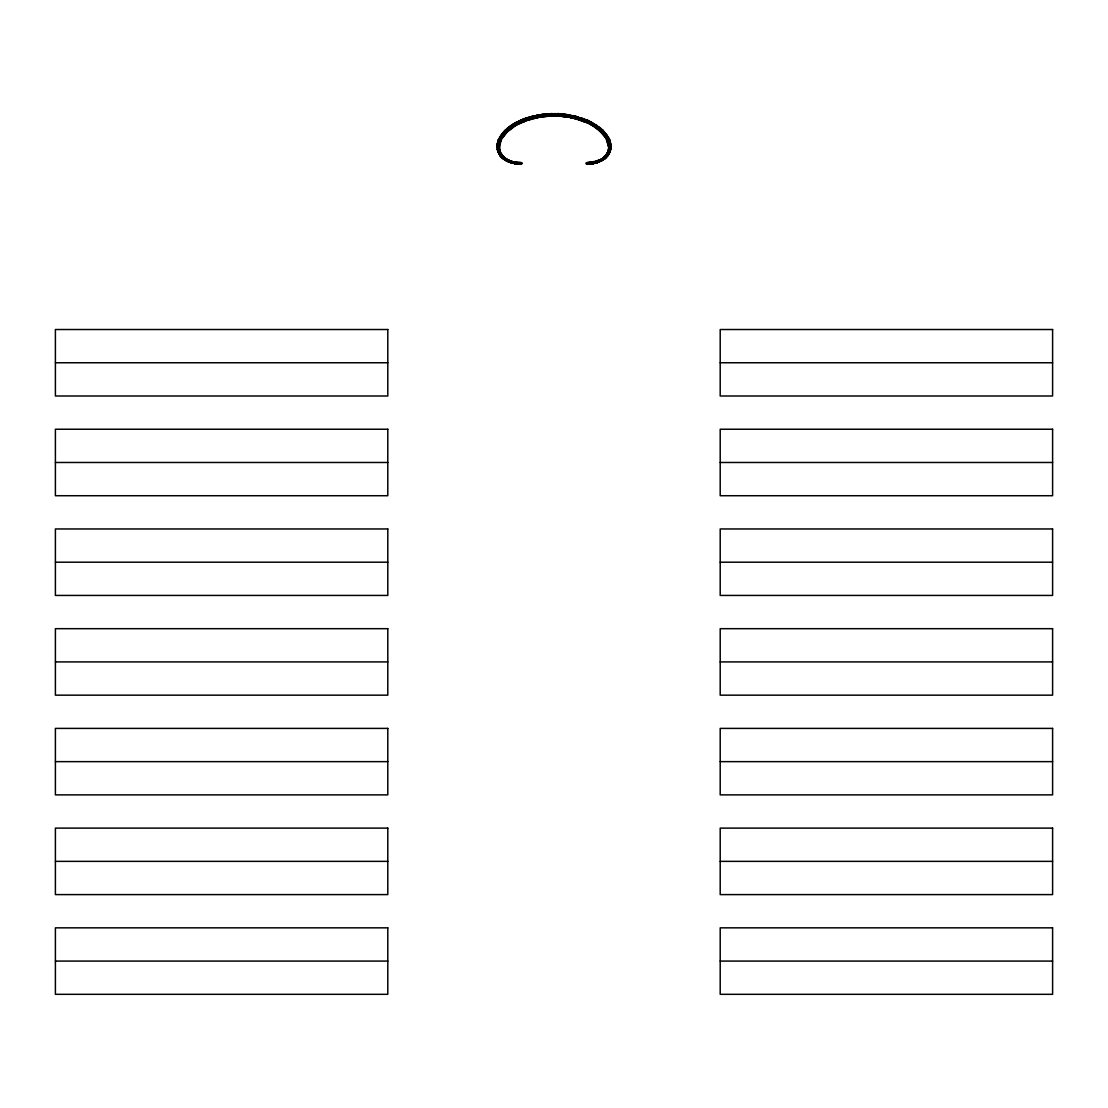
<?xml version="1.0" encoding="UTF-8"?>
<svg xmlns="http://www.w3.org/2000/svg" width="1108" height="1108" viewBox="0 0 1108 1108"><rect width="100%" height="100%" fill="white"/><g stroke="black" fill="none" stroke-linecap="round" stroke-linejoin="round"><path stroke-width="1.5" d="M504.209 158.499L499.251 152.225L498.378 144.456M503.6 156.907L500.027 151.408L499.5 144.857M541.923 114.498C545.662 113.708 558.058 113.376 552.435 116.049M555.704 116.063L554 116.035L554.028 113.681L557.49 113.736L557.435 116.077L550.565 116.077L550.51 113.736L547.117 113.958L547.2 115.329M554.014 115.08L554.028 113.681L552.38 113.722M582.254 118.307L564.526 114.276L564.221 116.478L557.379 116.077L557.546 113.75L562.615 114.11M609.732 148.209L608.32 139.179L606.782 139.553L608.68 147.156L605.91 137.946L598.362 129.567M610.702 149.331C606.81 153.098 610.092 146.187 609.442 150.079C608.126 152.71 611.962 148.735 609.663 148.472C607.78 152.239 608.32 146.021 609.691 147.918C610.979 146.81 611.034 145.633 610.84 144.954C612.295 149.151 607.267 147.821 609.719 145.245C607.973 157.641 608.694 141.478 609.857 146.796C611.782 147.032 609.982 152.087 610.702 149.331L609.719 148.32M518.696 163.942C518.669 164.039 512.367 163.25 516.411 163.721C530.317 163.762 514.832 161.56 513.281 163.236C512.63 163.984 522.2 163.153 520.635 163.998M608.389 149.802C605.924 155.009 612.004 145.217 609.303 142.904M520.677 162.668C517.256 161.699 517.131 165.106 521.605 164.012L521.619 162.654L514.694 162.156L514.846 163.499M499.223 142.073L498.572 150.66L500.968 155.882M557.379 116.077L557.393 115.135M562.324 116.423C560.634 115.093 559.083 112.656 557.49 113.736M555.981 116.063L560.786 116.298L560.994 113.944M498.198 146.547L498.254 145.619M506.827 161.006C491.897 154.192 497.243 135.55 508.156 127.697M560.814 114.872L560.814 116.271L560.8 115.329M561.008 114.872L561.05 113.944L566.077 114.498M569.609 115.052L571.285 115.357L570.828 117.503L564.111 116.589L564.471 114.276L562.906 114.138M564.111 116.589L564.471 114.276M497.257 144.165L497.312 149.275L499.445 153.25L500.401 152.35L499.611 149.802L498.281 148.361L499.251 152.225L502.132 156.616M499.611 149.802C497.921 151.962 497.506 145.425 498.129 145.757C501.259 149.857 496.342 149.774 498.24 144.137L497.076 146.298L498.157 145.633L499.334 147.184L501.522 138.971L507.935 131.007M503.697 157.447L500.345 153.749L498.489 149.4L499.528 139.483L500.539 141.076L499.528 144.677M569.083 117.323C566.562 117.85 567.171 113.612 569.47 115.024M564.526 114.276L564.471 115.218A52.062 29.556 0 0 1 567.822 115.606L567.836 116.146M565.8 116.825C568.224 118.251 568.792 113.902 566.216 114.526M515.94 162.35L516.439 163.762L518.475 163.929M518.225 162.557L518.004 163.901M514.264 162.073C506.093 159.718 518.544 163.929 519.32 162.641M609.705 148.611L608.154 154.081L608.057 151.103L609.594 149.012M567.504 116.091L567.421 117.032L567.947 114.747M576.063 116.437C572.199 114.72 571.34 116.077 569.221 117.351M555.579 114.193L554.014 113.916L555.62 113.722M557.435 116.077L567.781 116.603M559.083 115.717L553.972 116.008L554.014 114.609M552.421 114.193L567.919 114.761M575.44 118.695L570.565 117.6L570.772 116.659M571.174 116.728C571.382 113.459 570.218 117.988 572.49 117.503M570.675 117.587L573.902 118.293L574.609 116.049L573.902 118.293L586.921 122.683M497.16 144.954C498.323 147.89 500.428 144.234 497.727 144.469C496.329 146.45 501.148 146.478 498.281 144.151M576.188 116.465C578.611 116.174 577.808 120.19 575.689 118.764M506.398 160.743C510.289 163.208 516.563 163.832 518.392 162.599M574.069 116.409L573.847 118.279L574.553 116.035L581.949 118.722M515.275 163.596L514.278 163.43L516.536 163.402M516.411 163.721L516.647 162.433L517.893 162.557M578.598 119.581C586.257 119.345 572.767 115.814 578.473 119.539M580.855 117.794L579.983 119.983L581.409 120.495M609.857 147.073C611.547 150.702 605.522 156.824 607.807 151.879C610.148 149.455 610.162 149.095 608.694 152.364M608.403 149.857C609.469 151.935 611.644 146.755 609.746 147.253M610.688 149.275L610.896 147.876L609.663 149.248M498.378 144.483C501.509 144.732 496.536 140.605 497.173 144.774M498.295 146.298C495.788 137.641 504.182 133.459 508.988 129.29M610.73 144.109L607.544 136.062L600.813 128.473L590.55 121.797L580.232 118.113L579.927 119.969L590.024 123.57M580.911 117.822L580.62 119.664L581.852 120.107M583.888 118.861L582.836 121.007L583.888 118.861L592.004 122.531L599.76 127.628M582.379 118.348C584.858 118.376 583.542 122.185 581.534 120.537M497.27 144.109L498.406 139.996L499.528 139.483M498.461 145.106C497.589 142.198 500.788 143.694 498.531 144.76M515.899 163.001L516.619 162.793M514.583 163.485C512.533 162.1 512.838 161.976 514.804 163.527L511.231 162.71L512.367 162.987M609.538 150.037C608.777 148.555 610.356 145.314 610.923 146.325L610.148 145.813M582.836 121.007L583.833 118.833M585.024 119.886C587.919 119.429 586.104 124.512 582.808 120.966M586.575 121.451C585.855 121.104 580.218 117.559 576.049 116.936M586.852 120.08L585.578 122.06L586.866 120.052M587.392 122.309C583.473 118.542 592.669 123.196 594.941 124.913M586.478 121.381L586.755 120.01M587.143 122.78C589.705 124.525 590.356 119.248 585.938 120.218M513.475 163.278L513.475 162.211M513.309 162.862C509.237 162.904 513.849 161.159 516.134 162.377M516.674 162.46L513.323 161.893L513.032 163.181M501.121 155.439L509.001 161.2L520.76 163.319L513.295 162.53L508.489 160.328L512.27 161.63L511.577 162.447M513.156 162.834L513.793 161.962M585.578 122.06C596.45 124.65 583.805 118.556 589.484 123.902M609.22 150.882C606.09 162.751 606.145 151.228 609.331 153.361L607.821 155.674L606.284 156.824L607.807 153.444L603.694 157.558L605.3 156.574M594.165 126.561C591.132 125.01 596.506 122.669 593.265 125.813C592.018 125.481 590.924 124.512 589.691 124.013M499.722 139.927L498.517 143.68L501.578 136.519M511.494 162.765C508.489 158.873 512.589 162.377 512.824 163.111M511.771 162.46L512.907 162.433M498.752 142.71L498.711 141.935M596.367 127.863L596.713 125.37L595.038 124.982M593.029 125.827L594.442 123.916L593.985 125.744L592.96 125.813L601.741 132.614L608.749 142.018M593.071 125.855L588.196 123.237L588.625 121.423L595.758 125.439L595.231 127.254L600.91 130.924L606.353 137.198L606.755 136.242L608.25 139.04M498.766 141.741L498.863 142.323M610.134 151.45C610.923 149.843 608.818 152.779 609.109 151.242M607.932 154.524L609.912 152.073L609.885 150.217M596.589 126.312C595.481 123.764 595.744 128.459 594.248 126.617M596.45 126.769C597.891 128.625 595.869 124.331 599.04 127.835M511.647 162.807C510.012 162.904 509.001 159.829 512.048 161.546M510.192 162.308L510.594 161.034C507.533 159.413 509.86 163.444 513.212 163.208M510.4 162.447L510.608 161.089L508.849 160.48M599.927 127.766L600.716 128.417L600.176 130.232L606.048 136.686L606.838 134.968L602.586 130.079L601.422 129.885L608.832 138.306L609.137 143.181C612.655 134.234 603.361 144.982 609.594 139.996M498.863 143.181L499.985 142.669L498.946 141.062L497.852 141.589L498.863 143.181L501.564 137.337L506.107 131.824L511.785 127.212L520.497 122.365M609.054 151.394L609.414 149.788L608.721 150.494M499.251 142.018L507.201 131.672L506.494 129.913L512.962 124.982M610.065 151.671C608.209 150.328 602.586 158.887 608.458 154.164M599.206 127.96L601.353 129.816L600.882 131.783L601.492 129.927L595.758 125.453M601.852 129.414L601.907 131.81L600.799 131.672M510.04 162.28C508.24 160.868 502.575 156.325 509.348 160.632M515.899 163.001L510.497 161.394M499.694 154.746C496.647 149.954 504.292 155.84 502.118 157.835L508.711 161.768L509.223 160.549L507.478 159.718L507.062 161.145L509.957 162.308M507.159 161.172C511.37 162.225 508.032 162.931 509.112 160.48M499.389 140.73L504.195 133.085L503.184 134.262M603.057 131.506C601.132 135.813 605.771 130.592 602.89 131.921C602.226 135.688 605.993 130.356 601.492 129.913M602.586 130.079L601.893 131.824L600.841 131.713M603.168 133.389L604.151 131.658L602.904 131.921M608.818 152.059L608.084 153.583M508.046 160.702L508.558 161.685M508.711 161.768C506.55 161.145 501.619 155.632 506.093 159.109M507.88 161.436L508.295 160.092L506.231 159.206L508.877 160.383M505.705 160.425C509.126 159.22 501.467 159.206 506.661 159.247L503.683 156.99M602.724 132.364L602.35 133.223M608.389 150.827L607.6 152.392C608.68 154.511 610.923 150.674 608.555 153.292L607.6 152.392L608.998 151.131L608.417 152.364L609.331 153.306L609.912 152.059L608.957 151.187L608.555 153.25L610.37 150.73M500.082 136.644C503.212 135.716 500.996 140.481 500.082 136.644L503.794 131.713L506.578 129.885L501.162 136.381L500.359 137.78L501.231 139.511L499.376 141.589L498.42 139.954L499.14 138.348L501.924 138.251L501.509 137.503M498.42 139.954L500.359 137.78L499.777 138.985M564.166 116.589L565.814 116.34M561.05 113.944L559.429 114.332M505.691 160.383L506.19 159.164M508.655 161.048L506.121 159.483M506.121 160.591L507.339 161.131L507.519 159.898M608.403 153.001L606.339 156.117M504.999 158.444L504.431 159.635L507.339 161.131M506.688 160.771L506.301 159.233M500.179 138.929L500.608 138.112M606.159 137.558L606.422 136.492M609.4 143.32C607.973 140.176 608.001 136.229 605.716 134.691L603.098 131.492M606.048 136.686C603.057 135.19 609.248 133.417 605.938 137.988L607.503 137.489M609.358 153.292L608.943 154.054M608.334 153.153L607.475 154.621M500.096 139.982C498.198 138.999 501.481 135.107 501.869 137.53M505.996 160.383L503.226 158.776L503.863 157.599L505.774 158.666L504.805 159.621L506.024 160.411M505.483 158.43L504.874 159.649L500.179 155.729C502.547 153.638 501.19 158.015 504.154 159.123C505.788 160.231 499.999 156.103 500.47 154.511C500.304 152.599 498.129 149.483 498.669 153.306C503.018 157.322 498.461 146.962 497.298 149.331C497.063 152.724 501.938 151.464 498.365 150.009M606.575 137.35C607.78 139.774 609.4 145.771 607.613 136.81M606.755 137.018L607.946 136.686L608.832 138.306L607.904 139.982M607.073 138.32C604.829 137.434 604.636 133.182 606.796 136.298L605.91 137.946L607.89 137.406M608.389 139.137C609.525 136.035 605.591 140.425 607.239 138.735M499.625 139.137L500.068 139.954L501.231 138.237M607.946 136.686L607.226 138.652L606.436 137.337M609.331 153.361L605.453 157.71L607.821 155.729M503.212 158.721C496.98 151.131 508.821 161.74 502.838 156.671M503.724 157.862C501.882 157.613 503.655 156.824 501.786 154.815C500.968 159.898 498.074 151.796 500.968 154.123M608.818 154.261C606.602 157.197 605.467 153.444 608.417 152.364M607.655 154.331L607.018 153.527L608.458 152.364M608.666 154.511L607.89 155.619M608.486 139.58C609.705 140.231 607.378 142.572 609.137 143.181M501.564 137.337L503.351 134.096M500.927 138.32L501.979 136.7C505.04 135.868 499.417 133.348 501.979 136.7M502.492 156.99C504.625 157.184 501.301 154.635 501.093 156.768M608.597 142.129L609.691 146.311L608.597 145.619L609.76 144.137L610.84 144.829L609.677 146.298L608.611 145.66L609.719 144.151L610.827 144.829M608.832 141.353C607.558 142.544 609.054 144.525 609.635 142.42M609.705 146.298L610.827 144.774L610.245 141.935C608.334 139.58 609.04 146.478 609.76 144.289M609.178 143.486C612.295 139.885 606.09 141.685 609.109 143.195M609.511 144.76L610.563 143.195C608.07 141.132 608.915 146.547 609.511 143.901M610.189 142.004L609.054 141.145M607.378 154.76L603.071 159.012M607.392 153.832L606.215 154.815L607.793 153.541M502.492 155.729L501.758 156.865M502.118 135.688L505.497 131.686M501.952 136.686C504.888 136.672 500.456 133.002 501.564 135.827C504.265 136.561 505.151 131.617 506.494 129.913M502.713 134.871C502.049 130.01 505.553 136.852 502.977 134.608M500.179 155.674L501.01 154.649L502.492 155.702M501.689 154.691C496.716 153.541 504.223 156.851 499.542 152.364M606.242 156.865L605.577 155.646L606.298 156.768M609.58 145.979L608.971 146.699M605.508 155.702L603.168 159.621L604.179 158.859M504.195 132.309C507.118 131.353 502.478 134.442 504.929 131.506M501.633 154.608C499.486 157.461 501.716 150.245 498.669 153.306M504.375 132.849L506.508 130.661A60.732 28.573 -6.2 0 1 508.046 129.304L514.237 124.885A57.034 28.808 -2.9 0 1 516.605 123.514L527.574 118.916L540.316 115.883A52.173 29.265 -0.1 0 1 543.668 115.384L557.462 114.9L567.684 115.883A52.381 29.307 0.1 0 1 571.036 116.423M570.731 117.6L580.592 119.65L575.841 118.293M567.67 115.066L566.202 114.997M606.062 155.799L605.508 156.99M605.508 155.743L606.99 154.649L605.938 157.765L607.198 154.912M505.497 131.658L508.046 129.331M604.608 157.821C607.156 154.746 604.691 157.004 604.151 158.472C602.89 157.475 606.505 158.693 606.159 155.716C603.112 156.339 606.782 157.571 605.439 158.209C604.026 159.552 605.938 157.267 606.907 156.768M609.691 151.367L608.555 151.574M499.68 153.07C497.866 153.638 497.021 148.486 499.279 150.494M499.043 151.117L498.088 152.018L499.445 153.292M605.01 157.488L603.5 158.707M507.201 131.672C502.852 129.013 515.968 122.531 519.901 120.62M505.442 130.038L506.508 129.927C512.976 123.57 515.082 126.894 509.071 129.234M505.414 130.079C508.115 134.373 513.669 125.273 518.419 123.957M508.004 130.952L509.708 129.498M603.943 157.322C607.655 156.353 602.807 156.685 604.774 158.776L599.04 161.865L604.677 158.832L604.095 157.585L605.203 156.685L601.242 159.289L604.137 157.599M604.746 157.073C606.436 158.153 602.655 159.386 605.882 157.835M497.88 150.425C500.719 148.832 499.597 153.984 497.631 150.73M498.378 150.037L497.631 150.674L498.281 151.311M603.611 157.585C602.226 161.352 601.256 160.12 601.492 159.538C607.932 159.012 598.417 159.012 595.744 161.616M604.746 157.696C601.547 163.375 574.913 164.981 595.675 162.294M508.24 127.628L521.245 120.01L532.089 116.908M509.791 129.442L511.647 128.029M604.068 158.278L601.949 160.411M498.24 147.973C499.14 146.159 496.065 147.502 498.378 149.442M497.312 149.275C500.027 147.115 499.473 152.752 497.298 149.331M608.638 154.58L607.142 155.674L606.381 154.621M511.107 126.949L514.237 124.913M510.276 126.104L511.328 126.063M511.73 127.974C508.461 123.417 526.632 118.182 521.079 122.683M499.057 146.865L498.281 147.932L499.334 147.059M498.198 146.838C498.392 144.234 496.55 148.915 498.337 149.248M499.057 147.392C498.185 148.957 496.356 145.037 497.672 147.087M600.204 160.66L603.209 158.915M515.386 124.969L510.816 127.905L510.58 126.049M605.771 157.544L606.907 156.81M513.059 124.913L523.087 119.83M604.386 157.156C603.071 158.278 599.844 163.956 601.007 159.607C603.223 161.325 603.902 157.835 602.018 159.04M514.971 125.827C511.342 123.902 516.536 123.764 514.209 126.326C512.907 128.5 509.805 125.675 512.242 125.412M601.353 159.192C594.22 162.641 607.059 157.004 599.289 161.768L599.497 160.203L599.248 161.74L597.087 162.571L601.976 160.591M601.145 159.344L600.051 159.94L600.674 159.607M514.237 124.885L516.633 123.556M514.929 125.855L513.558 123.916L514.929 125.855L526.466 120.537M515.483 124.913L517.865 123.625M601.519 159.968L598.819 161.256M602.253 160.438L600.217 161.311L599.83 160.051M577.808 116.88L576.949 119.068L577.656 116.963M601.367 160.078L599.345 161.048M499.099 143.334L499.666 142.517M499.376 143.195L498.822 143.486C496.495 144.968 499.182 142.42 498.365 142.42C496.647 140.411 501.536 142.35 499.168 143.057M498.946 141.062L498.088 142.032M517.976 123.57L520.968 122.725M518.516 123.902C521.425 123.556 517.574 118.916 518.932 123.071M541.895 116.382C534.624 118.127 516.577 120.869 518.946 123.057M520.012 120.578L522.685 119.442M521.73 121.077L521.84 121.021A55.151 28.905 -1.6 0 0 519.098 122.199M520.608 122.309L523.253 121.188M599.386 161.713L599.248 161.74M599.109 160.508C594.65 163.167 601.229 162.71 598.334 160.715C596.963 161.463 596.99 161.006 600.481 159.898M596.63 162.031L599.871 160.826M600.952 159.58L601.769 159.206M600.508 161.186L600.107 159.884L600.661 161.131M598.999 161.2L595.481 162.35L597.378 161.796M522.81 119.387C525.469 117.351 526.314 122.946 522.38 122.088L521.383 120.44C523.295 118.03 531.023 118.224 526.702 120.453M523.198 119.789L524.846 119.152L525.137 120.994L538.917 117.323M523.378 121.146L529.042 119.165M525.192 120.966L524.167 118.833L525.607 118.348M598.195 162.183C599.47 161.671 594.83 163.361 597.337 162.488M597.96 162.28L597.392 161.089L597.849 162.336L599.109 161.879L599.082 160.48M500.068 139.954L501.204 139.566L500.054 136.686M501.522 138.14L501.051 136.672L500.11 137.406M524.167 118.833L531.812 116.465M525.732 118.307L527.782 118.113M527.089 117.822L527.38 119.664L529.402 119.581M597.655 161.02L586.354 162.682C584.65 165.12 588.833 161.726 590.564 162.516M596.686 161.311L594.331 161.948M527.339 119.193L527.145 117.794L533.931 116.409L534.153 118.279L532.56 118.695M529.167 119.124L532.159 118.293M529.527 119.539L532.436 118.722M594.968 163.181L591.672 163.735L598.029 162.336M596.229 162.46L596.173 161.477L592.6 162.267L593.403 162.128M595.287 161.713C593.5 164.192 597.517 160.508 596.312 162.779C594.096 164.261 594.262 161.311 595.647 161.616M595.813 162.945L593.708 163.416M530.247 116.852L531.051 119.068L530.247 116.852L541.784 114.526M531.937 116.437L538.391 115.052M532.214 116.866L538.626 115.495M532.283 118.251L535.372 117.531M595.495 161.685L594.913 161.81M594.65 163.236C595.813 159.995 585.786 163.942 587.226 162.654M537.228 116.659L537.297 117.628L534.125 118.307L533.391 116.049L537.145 115.731L537.269 117.6L543.889 116.589L543.474 114.276L538.668 114.997M535.51 117.503L542.061 116.839M596.021 162.904L597.808 162.308L597.503 161.394M504.085 131.644L504.542 133.417M505.386 133.279L504.916 131.478L503.794 131.713L504.362 132.974M595.758 125.412C598.182 128.417 593.403 125.606 591.603 124.401C593.14 121.104 589.428 123.847 591.381 124.401C593.528 126.492 603.361 130.619 599.594 128.819C599.525 133.14 598.943 126.603 601.63 129.207M591.575 122.614L591.603 124.359L590.689 124.498L591.824 122.586M593.472 163.472L592.932 162.183M536.771 116.271L536.688 115.329L541.937 114.983M530.635 117.974A53.018 29.14 -0.4 0 1 537.061 116.451L543.682 115.426A51.938 29.265 0 0 1 547.103 115.177A51.813 29.307 0 0 1 564.277 115.481M538.765 115.467C541.632 113.986 540.122 119.636 540.053 114.747M539.042 117.309L540.496 116.575M590.19 162.557L594.677 161.893L594.691 162.862M593.251 163.527L586.381 163.984L591.45 163.762L587.392 163.998M592.6 162.267L591.534 162.419M540.219 116.589L553.986 115.537M542.089 114.955L545.302 114.595M542.034 116.368L545.316 115.98M542.2 116.825L545.385 116.451M591.949 163.679L590.716 163.832M543.363 114.318L543.834 116.589L550.634 116.077L550.454 113.75L552.241 113.722M543.889 116.589L543.529 114.276L547.061 114.179M548.709 114.332L540.427 115.163M545.455 114.581L547.297 114.429M545.455 115.966L548.779 115.717M545.524 116.437L548.765 116.188M589.982 162.571C583.888 163.347 594.442 165.327 594.774 162.557M589.595 163.25C590.121 161.713 590.093 164.801 588.486 163.984M589.705 163.929L589.373 162.613M548.862 114.318L552.283 114.193M548.917 115.717L552.255 115.592M549.042 116.174L552.296 116.063M588.528 162.641L587.365 162.668M587.24 163.319L588.957 163.278M588.057 163.998L588.099 162.654L587.836 163.998M554.014 114.152C547.671 111.534 546.549 118.999 547.006 113.944M552.407 115.578L555.745 115.592M521.3 162.668L519.68 162.654M520.746 163.998C523.35 164.012 517.339 163.929 519.763 163.984M55.4 362.759L387.8 362.759M720.2 362.759L1052.6 362.759M55.4 462.479L387.8 462.479M720.2 462.479L1052.6 462.479M55.4 562.199L387.8 562.199M720.2 562.199L1052.6 562.199M55.4 661.919L387.8 661.919M720.2 661.919L1052.6 661.919M55.4 761.639L387.8 761.639M720.2 761.639L1052.6 761.639M55.4 861.359L387.8 861.359M720.2 861.359L1052.6 861.359M55.4 961.079L387.8 961.079M720.2 961.079L1052.6 961.079M511.785 127.212L512.852 127.198L512.242 125.439M555.759 113.722L557.67 113.778M555.717 114.193L559 114.318M555.884 115.592L557.49 115.634M559.221 115.717L562.545 115.966M519.043 163.278L516.522 163.07M560.856 114.429L562.545 114.581M601.492 129.927L602.503 130.01M562.698 114.595L565.925 114.955M562.684 115.98L564.401 116.174M562.476 116.437L565.662 116.811M516.799 163.79L517.27 163.832M516.079 163.707L515.469 163.624M565.966 116.368L571.119 117.213L567.808 116.603M513.35 161.879L514.929 162.197M569.374 115.495L567.587 115.204L575.786 116.866M567.684 115.883L577.379 118.002A52.976 28.933 0.5 0 0 574.152 117.254M569.512 115.509L570.869 115.758M513.115 161.796L512.533 161.685M570.855 115.731L574.096 116.423M572.628 117.531L575.703 118.251M514.084 162.696L512.519 162.336M522.062 120.218L521.148 120.052M521.743 120.218L522.325 122.115L522.131 120.703M522.048 120.246C520.663 119.221 521.203 122.6 522.422 122.06M607.669 136.589L606.81 136.284L607.918 136.644M577.379 117.96L593.763 124.913M506.965 160.245L510.442 161.74M582.074 118.764L584.802 119.789M581.977 120.149L585.675 121.575M608.444 139.497L609.58 139.954M507.464 161.256C507.866 160.951 506.342 158.555 507.381 159.801M527.145 117.794L530.801 117.213L530.995 119.082L530.192 116.88M525.137 120.994L524.112 118.861M587.503 122.365L588.944 123.043M504.929 159.012L508.129 160.812M589.068 123.071L591.603 124.359L590.245 123.68M528.017 119.983L527.45 117.96M502.118 157.835L503.669 158.749M591.367 123.528L601.699 130.869A61.757 28.753 6.8 0 1 602.627 131.672M609.483 142.613C611.63 143.112 608.929 145.66 609.261 143.735M506.799 160.161L503.932 158.264L504.306 157.544M505.996 159.704L504.348 158.596M504.001 157.391C502.104 156.367 506.314 158.956 504.389 157.627M502.27 157.544L501.093 156.81M500.179 155.729L501.702 156.754M533.931 116.409L534.098 118.293L533.904 116.423M608.666 147.059L609.719 147.793M596.893 126.949L598.057 127.78M596.353 128.029L598.209 129.442M500.858 155.674L499.736 154.843M500.913 154.026L500.193 153.444L499.306 154.428L500.234 154.774M498.669 153.347L500.11 154.511M500.747 155.591L499.362 154.524M608.569 151.547L608.777 151.782M503.392 157.821L501.328 155.702M537.145 115.731L537.325 117.587M599.954 129.331L607.17 137.711L603.625 132.849M498.642 151.685L499.597 150.785M601.699 130.869L603.625 132.891M498.129 147.073L499.597 149.857M537.172 117.503L537.117 115.744M498.171 147.073L499.389 148.514L498.295 148.611M604.982 134.497L606.021 135.91M604.663 134.068L605.882 135.688M497.977 142.239L498.503 143.029M499.223 141.478L499.736 142.267M498.406 139.996L499.403 141.589L500.539 141.076L499.556 139.497M607.018 138.292L607.932 139.954M607.281 137.918L608.901 141.561M607.807 138.957L608.444 140.356M601.644 159.787L600.439 159.871L600.965 161.089M543.529 114.276L543.834 115.647A52.021 29.182 -0.1 0 1 547.158 115.343M499.002 151.131L500.068 154.524M499.445 152.669L498.448 149.566M607.821 138.929L609.081 142.143M506.508 129.927L507.159 131.7M498.78 150.91L499.251 152.198M511.397 126.257L511.605 126.963M550.565 116.077L550.454 113.75L550.634 116.077M591.478 162.738L591.464 163.402M589.705 162.613L589.802 163.555M540.192 116.603L540.108 114.733M546.95 113.944L547.172 115.8M504.929 132.475A61.854 28.365 -7.7 0 1 505.705 131.686A61.757 28.628 -7 0 1 506.425 130.91M508.752 129.47A59.555 28.171 -5.9 0 1 510.677 127.974M509.874 127.766A58.821 28.753 -4.3 0 1 511.938 126.284M512.616 126.52A57.658 28.212 -4.3 0 1 514.86 125.121M517.187 123.791A55.996 28.393 -2.8 0 1 519.707 122.545M522.076 121.188A54.694 28.6 -1.7 0 1 524.887 120.08M524.763 119.996A54.098 28.822 -1.2 0 1 527.699 118.972M527.81 119.096A53.572 28.877 -0.9 0 1 530.829 118.182M527.699 119.027A53.544 28.919 -0.8 0 1 530.732 118.113A53.087 29.002 -0.5 0 1 533.848 117.296A52.699 29.071 -0.3 0 1 537.061 116.575A52.159 29.016 -0.2 0 1 543.668 115.537M564.388 115.37A52.173 29.265 -0.1 0 1 567.767 115.814M547.047 114.9A51.577 29.431 0 0 1 550.51 114.706M550.565 115.093A52.021 29.279 0 0 1 554 115.038A51.938 29.265 0 0 1 564.36 115.495L567.684 115.911A52.63 29.224 0.2 0 1 570.925 116.562M571.174 116.174A52.575 29.362 0.1 0 1 574.429 116.894M577.6 117.725A53.766 29.528 0.4 0 1 580.661 118.667M583.542 119.858A54.098 29.043 1 0 0 580.523 118.791A53.544 29.168 0.6 0 0 577.476 117.891A53.087 29.224 0.4 0 0 574.304 117.088A52.699 29.265 0.2 0 0 571.049 116.395M586.298 120.938A54.417 28.919 1.2 0 0 583.473 119.802A54.652 29.043 1.2 0 1 586.326 120.952A55.317 28.988 1.6 0 1 589.082 122.171A56.051 28.933 2.1 0 1 591.603 123.445A56.854 28.891 2.7 0 1 594.013 124.802A57.741 28.85 3.4 0 1 596.27 126.243A58.696 28.836 4.1 0 1 598.362 127.725A59.735 28.836 4.9 0 1 600.287 129.262M589.207 122.032A56.245 29.043 2.2 0 1 591.741 123.348M591.326 123.542A56.688 28.642 2.9 0 1 593.708 124.899M594.317 124.65A57.727 29.127 3 0 1 596.533 126.118M596.187 126.243A58.862 28.794 4.3 0 1 598.251 127.725A59.527 28.766 4.9 0 1 600.245 129.234M600.314 129.262A60.857 28.85 5.8 0 1 602.156 130.952M506.647 130.952A60.857 28.462 -6.5 0 1 508.406 129.414M508.364 129.414A59.735 28.448 -5.6 0 1 510.289 127.905A58.696 28.462 -4.7 0 1 512.325 126.437A57.741 28.489 -3.9 0 1 514.528 125.024A56.854 28.531 -3.2 0 1 516.882 123.68M516.854 123.667A56.051 28.6 -2.6 0 1 519.389 122.392A55.317 28.669 -2 0 1 522.034 121.188A54.652 28.753 -1.5 0 1 524.818 120.066M537.048 116.562A52.381 29.14 -0.2 0 1 540.344 115.994M519.887 163.679L519.901 162.654L519.887 163.679M597.558 127.794C598.098 130.675 599.539 124.373 597.558 127.794M604.469 133.085C602.364 137.724 607.419 132.184 604.289 133.5C602.364 136.644 607.503 133.445 604.497 133.071M603.514 159.372L604.774 158.776L603.597 159.386M507.45 128.445L507.824 130.245C510.746 130.342 506.079 126.437 507.672 129.775C508.918 131.617 509.14 127.919 507.478 128.431M595.744 127.212L595.744 127.212M509.902 126.88C507.616 127.517 512.256 130.356 510.165 126.866C507.422 127.725 512.312 129.885 509.902 126.88M387.8 329.519L55.4 329.519L55.4 395.999L387.8 395.999L387.8 329.519M1052.6 329.519L720.2 329.519L720.2 395.999L1052.6 395.999L1052.6 329.519M387.8 429.239L55.4 429.239L55.4 495.719L387.8 495.719L387.8 429.239M1052.6 429.239L720.2 429.239L720.2 495.719L1052.6 495.719L1052.6 429.239M387.8 528.959L55.4 528.959L55.4 595.439L387.8 595.439L387.8 528.959M1052.6 528.959L720.2 528.959L720.2 595.439L1052.6 595.439L1052.6 528.959M387.8 628.679L55.4 628.679L55.4 695.159L387.8 695.159L387.8 628.679M1052.6 628.679L720.2 628.679L720.2 695.159L1052.6 695.159L1052.6 628.679M387.8 728.399L55.4 728.399L55.4 794.879L387.8 794.879L387.8 728.399M1052.6 728.399L720.2 728.399L720.2 794.879L1052.6 794.879L1052.6 728.399M387.8 828.119L55.4 828.119L55.4 894.599L387.8 894.599L387.8 828.119M1052.6 828.119L720.2 828.119L720.2 894.599L1052.6 894.599L1052.6 828.119M387.8 927.839L55.4 927.839L55.4 994.319L387.8 994.319L387.8 927.839M1052.6 927.839L720.2 927.839L720.2 994.319L1052.6 994.319L1052.6 927.839M516.176 122.586C515.525 125.356 518.793 124.027 516.176 122.586M516.425 122.614C515.026 124.553 518.766 124.969 516.425 122.614M510.746 161.159L510.746 161.159"/></g></svg>
